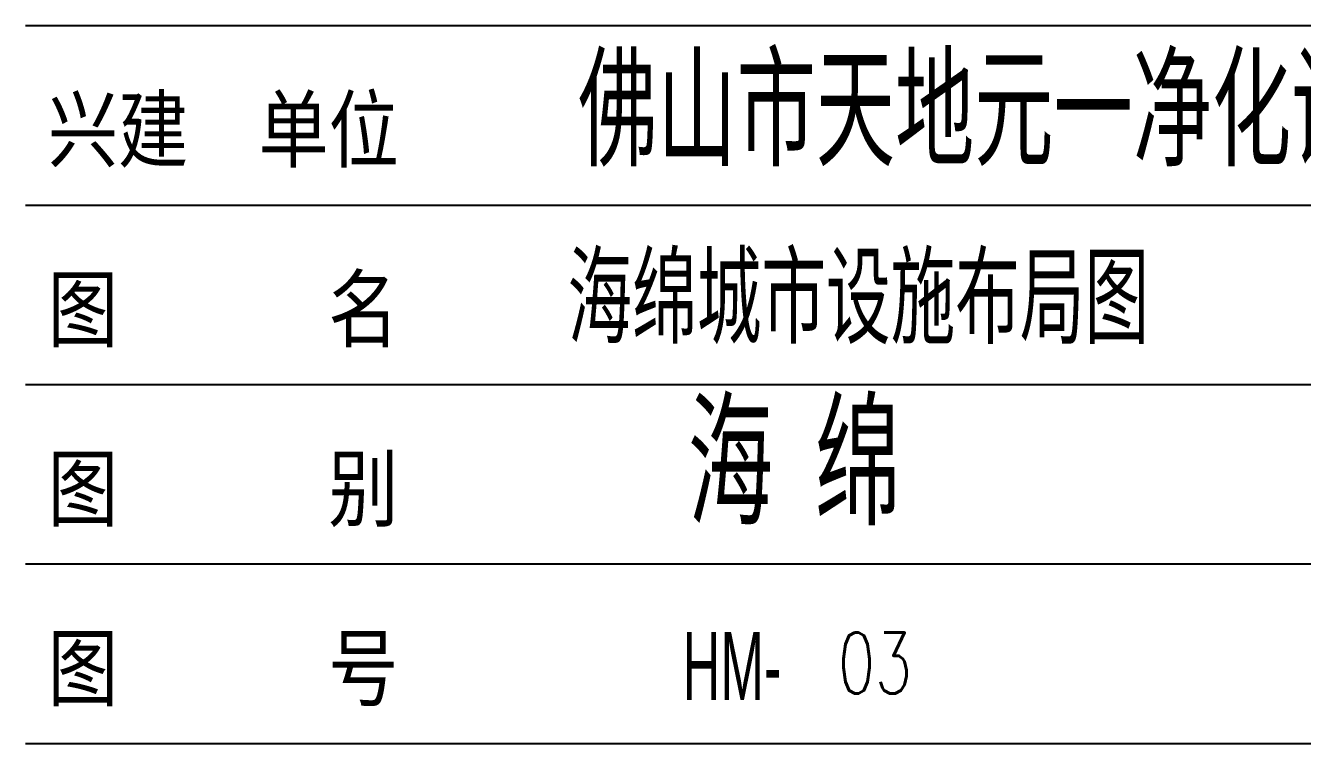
# Model space of a CAD drawing. Header units: millimetres. Extents: x 684779 to 686470, y 2544898 to 2545979.
# Drawn here: x 685561.6 to 685617.5, y 2545263.4 to 2545294.9 of the extents above; entities that cross this region are included whole.
import ezdxf

# ---------------------------------------------------------------- set-up
doc = ezdxf.new("R2010")
doc.units = ezdxf.units.MM
doc.layers.add('13', color=13, linetype='Continuous')
doc.layers.add('14', color=14, linetype='Continuous')
doc.styles.add('_TCH_AXIS', font='COMPLEX', dxfattribs={"bigfont": 'GBCBIG'})
doc.styles.add('_TCH_DIM', font='SIMPLEX', dxfattribs={"bigfont": 'GBCBIG'})
doc.styles.add('HZTXT', font='romane.shx', dxfattribs={"width": 0.7, "bigfont": 'hztxt.shx'})
doc.styles.add('宋体', font='')
doc.styles.get('宋体').set_extended_font_data('SimSun')

# ---------------------------------------------------------------- blocks, each defined once
blk = doc.blocks.new('图框')
at = {"layer": '14', "color": 14}
for p, q in [((97702, -70613), (121299, -70613)), ((97702, -72973), (121299, -72973)), ((97702, -75332), (121299, -75332)), ((97702, -77692), (121299, -77692)), ((97702, -80052), (121299, -80052))]:
    blk.add_line(p, q, dxfattribs=at)
at = {"layer": '13', "color": 7, "style": '_TCH_DIM'}
blk.add_text('佛山市天地元一净化设备有限公司', height=1446.81, dxfattribs=at).set_placement((104969, -72466))
at = {"layer": '13', "color": 7, "style": 'HZTXT'}
for s, height, width, p in [('海', 1606, 0.7, (106409, -77186)), ('绵', 1606, 0.7, (108083, -77186)), ('HM-', 892.5, 0.576471, (106342, -79481))]:
    blk.add_text(s, height=height, dxfattribs=dict(at, width=width)).set_placement(p)
at = {"layer": '14', "color": 14, "style": '宋体', "width": 0.82}
for s, p in [('兴建  单位', (97995, -72393)), ('图      名', (97995, -74753)), ('图      别', (97995, -77112)), ('图      号', (97995, -79472))]:
    blk.add_text(s, height=825.9, dxfattribs=at).set_placement(p)

msp = doc.modelspace()

# ---------------------------------------------------------------- block references
at = {"xscale": 0.003333333, "yscale": 0.003333333, "zscale": 0.003333333}
msp.add_blockref('图框', (685235.89, 2545530.23), dxfattribs=at)

# ---------------------------------------------------------------- texts
at = {"layer": '13', "color": 7, "style": '_TCH_AXIS'}
msp.add_text('海绵城市设施布局图', height=3.9328, dxfattribs=at).set_placement((685585.323, 2545280.9))
at = {"layer": '13', "color": 7, "style": '_TCH_DIM', "width": 0.705882}
msp.add_text('03', height=2.6743, dxfattribs=at).set_placement((685597.178, 2545265.578))

doc.saveas('drawing.dxf')
